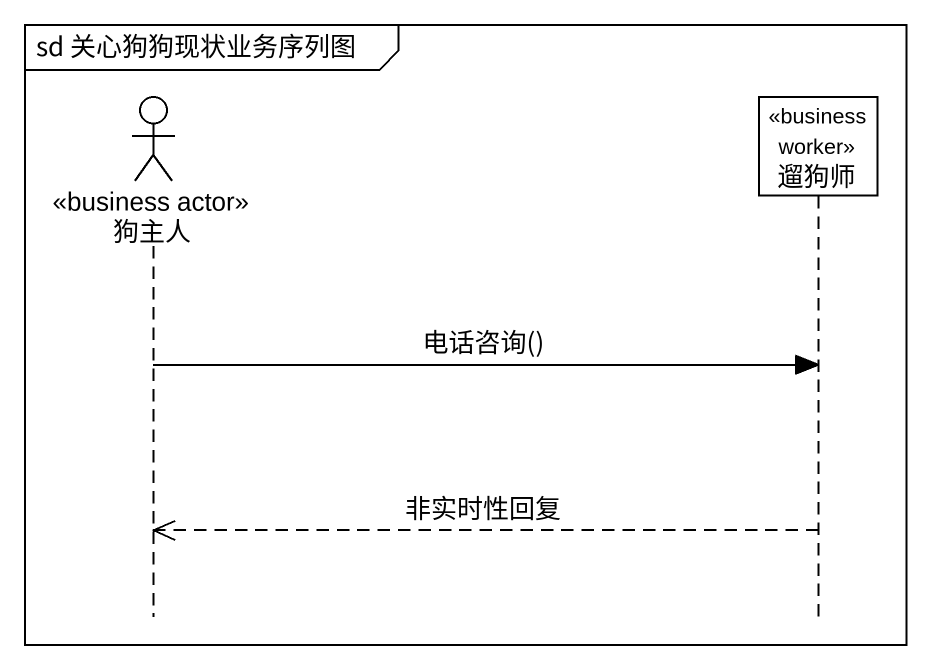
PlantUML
@startuml
mainframe sd 关心狗狗现状业务序列图
hide footbox
actor 狗主人 <<business actor>>
participant 遛狗师 <<business worker>>

狗主人 -> 遛狗师 : 电话咨询()
遛狗师 -->> 狗主人 : 非实时性回复
@enduml
